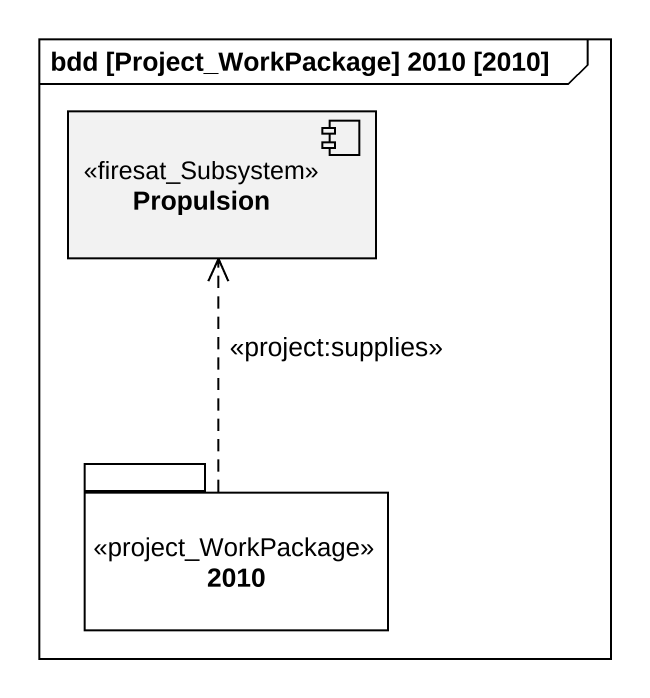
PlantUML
@startuml
mainframe bdd [Project_WorkPackage] 2010 [2010]
component Propulsion <<firesat_Subsystem>>
package "2010" as p2010 <<project_WorkPackage>> {
}
p2010 .up.> Propulsion : <<project:supplies>>
@enduml
